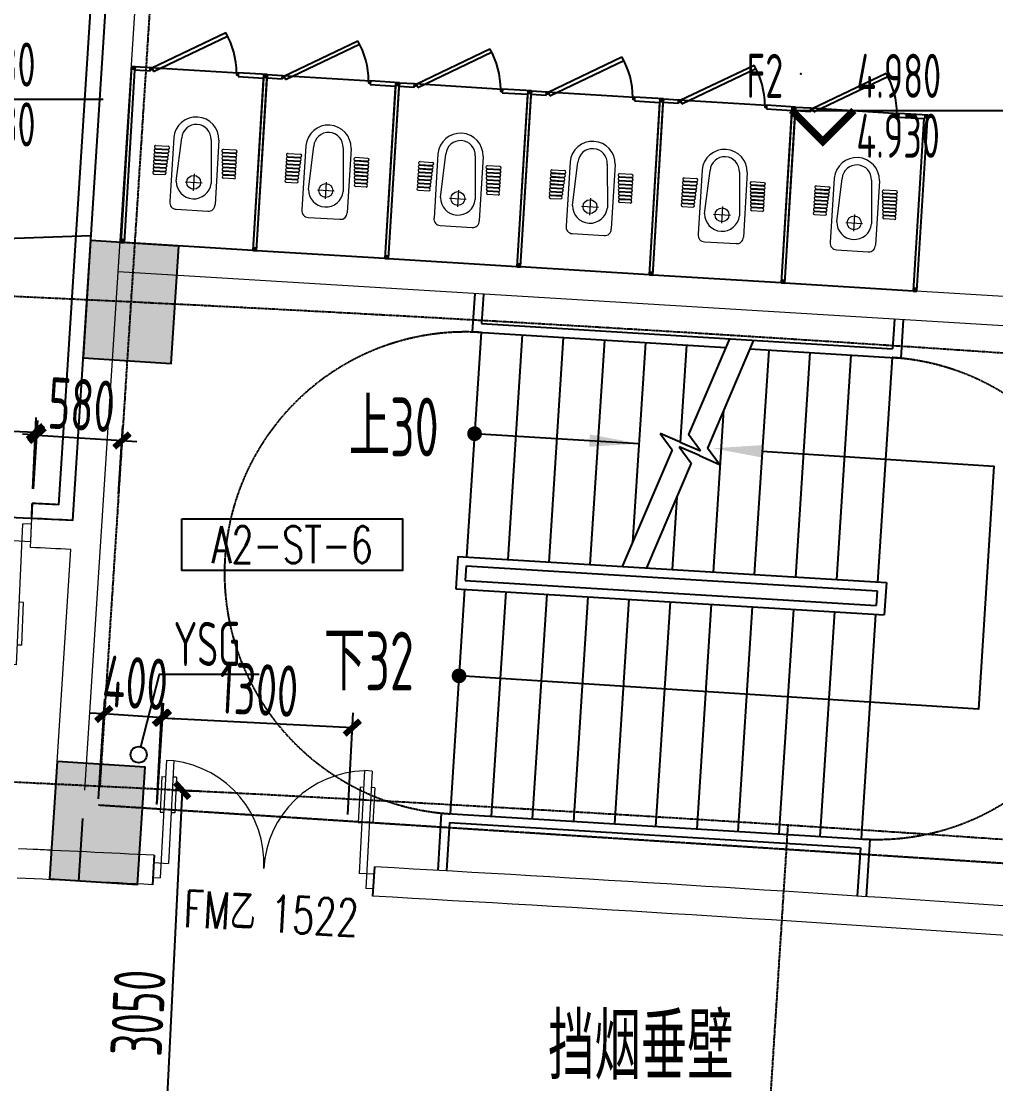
# Model space of a CAD drawing. Header units: millimetres. Extents: x 11515858 to 24947533, y -12784974 to -6116114.
# Drawn here: x 11792816 to 11799443, y -6395756 to -6388531 of the extents above; entities that cross this region are included whole.
import ezdxf
from ezdxf.enums import TextEntityAlignment as Align

# ---------------------------------------------------------------- set-up
doc = ezdxf.new("R2010")
doc.units = ezdxf.units.MM
doc.header["$LTSCALE"] = 10
for name, pattern in [('A2-RD-F2$0$AUDIT_I_130807214254-2', [0]), ('A2-RG-AXIS$0$CENTER', [2, 1.25, -0.25, 0.25, -0.25]), ('A2-RG-AXIS$0$DOTE', [2.42, 2, -0.2, 0.02, -0.2]), ('A2-RV-F2$0$HIDDEN', [0.375, 0.25, -0.125])]:
    doc.linetypes.add(name, pattern=pattern)
for name, color, linetype in [('A2-RB-F2$0$A-DIMS-100', 1, 'Continuous'), ('A2-RD-F2$0$A-1-1-X-toilel$0$A-FIXT', 55, 'Continuous'), ('A2-RD-F2$0$A-STRS', 50, 'Continuous'), ('A2-RD-F2$0$an-door', 2, 'Continuous'), ('A2-RD-F2$0$B1-WC-FIXT', 55, 'A2-RD-F2$0$AUDIT_I_130807214254-2'), ('A2-RG-AXIS$0$A-GRID', 1, 'A2-RG-AXIS$0$CENTER'), ('A2-RI-F2$0$$1$A-SYMB-NUMB-T', 4, 'Continuous'), ('A2-RI-F2$0$$2$A-SYMB', 4, 'Continuous'), ('A2-RI-F2$0$$3$A-SYMB', 4, 'Continuous'), ('A2-RI-F2$0$A-ROOF-DRAN', 175, 'Continuous'), ('A2-RI-F2$0$A-STRS', 50, 'Continuous'), ('A2-RI-F2$0$A-SYMB', 4, 'Continuous'), ('A2-RI-F2$0$A-SYMB-AREA', 4, 'Continuous'), ('A2-RI-F2$0$A-SYMB-DOOR', 4, 'Continuous'), ('A2-RI-F2$0$A-SYMB-NAME', 4, 'Continuous'), ('A2-RI-F2$0$an-door', 2, 'Continuous'), ('A2-RI-F2$0$an-wall', 4, 'Continuous'), ('A2-RI-F2$0$WINDOW_TEXT', 7, 'Continuous'), ('A2-RS-F2$0$A-HATH-GRAY', 8, 'Continuous'), ('A2-RS-F2$0$A-WALL-CONC', 6, 'Continuous'), ('A2-RV-F2$0$A-HATH', 9, 'Continuous'), ('A2-RV-F2$0$A-SYMB', 4, 'Continuous'), ('A2-RV-F2$0$A-SYMB-AREA', 4, 'Continuous'), ('A2-RV-F2$0$A-SYMB-NAME', 4, 'Continuous'), ('A2-RV-F2$0$AUDIT_D_120618114340-210', 80, 'Continuous'), ('A2-RV-F2$0$AUDIT_D_120618114340-341', 1, 'Continuous'), ('A2-RV-F2$0$AUDIT_D_120618114340-408', 50, 'Continuous')]:
    doc.layers.add(name, color=color, linetype=linetype)
doc.layers.add('A2-RD-F2$0$A-X-AREA', color=6, linetype='Continuous', plot=False)
for name, color, linetype, lineweight in [('A2-RI-F2$0$A-DOOR', 32, 'Continuous', 5), ('A2-RI-F2$0$A-FLOR-STRS', 2, 'Continuous', 5), ('A2-RI-F2$0$A-WALL', 7, 'Continuous', 5)]:
    doc.layers.add(name, color=color, linetype=linetype, lineweight=lineweight)
doc.styles.add('A2-RB-F2$0$XD2008', font='hzs.shx', dxfattribs={"width": 0.7, "bigfont": 'hztxt.shx'})
doc.styles.add('A2-RI-F2$0$$0$XD2008', font='hzs.shx', dxfattribs={"width": 0.7, "bigfont": 'hztxt.shx'})
doc.styles.add('A2-RI-F2$0$$1$ECADI-TXT', font='simplex.shx', dxfattribs={"bigfont": 'hztxt.shx'})
doc.styles.add('A2-RI-F2$0$ECADI', font='hzs.shx', dxfattribs={"width": 0.7, "bigfont": 'hztxt.shx'})
doc.styles.add('A2-RI-F2$0$ECADI-TXT', font='simplex.shx', dxfattribs={"bigfont": 'hztxt.shx'})
doc.styles.add('A2-RI-F2$0$SIMPLEX', font='simplex.shx', dxfattribs={"width": 0.7})
doc.styles.add('A2-RI-F2$0$XD2008', font='hzs.shx', dxfattribs={"width": 0.7, "bigfont": 'hztxt.shx'})
doc.styles.add('A2-RV-F2$0$ECADI', font='hzs.shx', dxfattribs={"width": 0.7, "bigfont": 'hztxt.shx'})
doc.dimstyles.new('A2-RB-F2$0$XD100$0', dxfattribs={"dimscale": 100, "dimtxt": 3.5, "dimasz": 1, "dimexe": 1, "dimexo": 2, "dimgap": 0.5, "dimtad": 1, "dimdec": 0, "dimdsep": 46, "dimtxsty": 'A2-RB-F2$0$XD2008', "dimblk1": 'A2-RB-F2$0$_ArchTick', "dimblk2": 'A2-RB-F2$0$_ArchTick', "dimsah": 1, "dimcen": 2.5, "dimclrt": 4, "dimaunit": 1, "dimadec": 0, "dimazin": 0, "dimtfac": 1, "dimtdec": 0, "dimtix": 1, "dimtmove": 1, "dimatfit": 3, "dimfxl": 0, "dimtolj": 1, "dimtzin": 0, "dimarcsym": 0})

# ---------------------------------------------------------------- blocks, each defined once
blk = doc.blocks.new('A2-RG-AXIS')
at = {"layer": 'A2-RG-AXIS$0$A-GRID', "linetype": 'A2-RG-AXIS$0$DOTE'}
for p, q in [((11795338.9, -6362795.8), (11793349.7, -6393734.2)), ((11797087.9, -6408668.2), (11798031.1, -6393998.6))]:
    blk.add_line(p, q, dxfattribs=at)
for radius in [313400, 308700, 304100, 300800]:
    blk.add_arc((11778730.7, -6694178.7), radius, 75.589285, 95.407644, dxfattribs=at)
blk = doc.blocks.new('A2-RV-F2$0$5erhfh')
at = {"layer": 'A2-RV-F2$0$A-SYMB-AREA', "style": 'A2-RV-F2$0$ECADI', "width": 0.7}
blk.add_attdef('340M2', text='', height=2.5, dxfattribs=at).set_placement((0, 1.25), align=Align.MIDDLE_LEFT)
at = {"layer": 'A2-RV-F2$0$A-SYMB-NAME', "style": 'A2-RV-F2$0$ECADI', "width": 0.7}
blk.add_attdef('CHINESENAME', (-12.292, 3.087), '', height=4.5, dxfattribs=at)
blk = doc.blocks.new('A2-RV-F2')
at = {"layer": 'A2-RV-F2$0$A-HATH', "linetype": 'A2-RV-F2$0$HIDDEN'}
blk.add_line((11793341.6, -6393860.3), (11800624.2, -6394328.6), dxfattribs=at)
at = {"layer": 'A2-RV-F2$0$A-SYMB', "linetype": 'A2-RV-F2$0$HIDDEN'}
for centre, start, end in [((11795837.9, -6392284.1), 86.32117, 266.32117), ((11798632.7, -6392454.8), 266.32117, 86.32117)]:
    blk.add_arc(centre, 1640, start, end, dxfattribs=at)
at = {"layer": 'A2-RV-F2$0$AUDIT_D_120618114340-210'}
for p, q in [((11795900, -6390382.6), (11795883.2, -6390643.8)), ((11795959.9, -6390386.5), (11795946.9, -6390587.6)), ((11795946.9, -6390587.6), (11798741.7, -6390758.3)), ((11798754.7, -6390557), (11798741.7, -6390758.3)), ((11798814.6, -6390560.9), (11798797.8, -6390821.8)), ((11795883.2, -6390643.8), (11797606.7, -6390749.1)), ((11797771.1, -6390759.1), (11798797.8, -6390821.8)), ((11795785, -6392170.6), (11795770.9, -6392390.2)), ((11795785, -6392170.6), (11798699.6, -6392348.7)), ((11795841.1, -6392234.2), (11795834.7, -6392334)), ((11795841.1, -6392234.2), (11798635.9, -6392404.9)), ((11795834.7, -6392334), (11798629.5, -6392504.7)), ((11798699.6, -6392348.7), (11798685.5, -6392568.2)), ((11795770.9, -6392390.2), (11798685.5, -6392568.2)), ((11798635.9, -6392404.9), (11798629.5, -6392504.7)), ((11795672.7, -6393917), (11795647.8, -6394305.1)), ((11795672.7, -6393917), (11798587.4, -6394095.1)), ((11795728.8, -6393980.6), (11795707.7, -6394308.9)), ((11795728.8, -6393980.6), (11798523.6, -6394151.3)), ((11798523.6, -6394151.3), (11798501.5, -6394480.1)), ((11798587.4, -6394095.1), (11798561.4, -6394484.1))]:
    blk.add_line(p, q, dxfattribs=at)
at = {"layer": 'A2-RV-F2$0$AUDIT_D_120618114340-341', "extrusion": (1.87347e-08, 5.01292e-08, -1)}
for p, q in [((11797631.8, -6390690.5, 0), (11797352.9, -6391341.8, 0)), ((11797796.2, -6390700.5, 0), (11797482.3, -6391433.3, 0)), ((11797298, -6391393.7), (11797160.1, -6391334.6, 0)), ((11797160.1, -6391334.6, 0), (11797243.2, -6391445.6, 0)), ((11797298, -6391393.7), (11797435.9, -6391452.7, 0)), ((11797435.9, -6391452.7, 0), (11797352.9, -6391341.8, 0)), ((11797243.2, -6391445.6, 0), (11796903.4, -6392239, 0)), ((11797427.5, -6391485.2), (11797289.6, -6391426.2, 0)), ((11797289.6, -6391426.2, 0), (11797372.6, -6391537.1, 0)), ((11797565.4, -6391544.3, 0), (11797482.3, -6391433.3, 0)), ((11797372.6, -6391537.1, 0), (11797067.8, -6392249, 0)), ((11797427.5, -6391485.2), (11797565.4, -6391544.3, 0))]:
    blk.add_line(p, q, dxfattribs=at)
at = {"layer": 'A2-RV-F2$0$AUDIT_D_120618114340-341', "extrusion": (0, 0, -1)}
blk.add_line((11797016.7, -6391404.4, 0), (11795898.8, -6391336), dxfattribs=at)
at = {"layer": 'A2-RV-F2$0$AUDIT_D_120618114340-341', "extrusion": (0, 0, -1), "const_width": 50}
for points in [[(-11795923.8, -6391337.6, -1), (-11795873.9, -6391334.5, -1)], [(-11795817.9, -6392984.2, -1), (-11795768, -6392981.1, -1)]]:
    blk.add_lwpolyline(points, format="xyb", close=True, dxfattribs=at)
at = {"layer": 'A2-RV-F2$0$AUDIT_D_120618114340-341'}
blk.add_lwpolyline([(11797855.2, -6391455.5), (11799431.3, -6391556.9), (11799325, -6393209.7), (11795792.9, -6392982.6)], dxfattribs=at)
at = {"layer": 'A2-RV-F2$0$AUDIT_D_120618114340-341', "extrusion": (0, 0, -1)}
for points in [[(-11796678.1, -6391424.8), (-11796683.3, -6391340.9), (-11797016.8, -6391403.4)], [(-11797857.8, -6391413.5), (-11797852.6, -6391497.5), (-11797519.1, -6391435)]]:
    blk.add_solid(points, dxfattribs=at)
at = {"layer": 'A2-RV-F2$0$AUDIT_D_120618114340-408'}
for p, q in [((11795943.1, -6390647.5), (11795844.9, -6392174.3)), ((11796222.6, -6390664.5), (11796124.4, -6392191.4)), ((11796502.1, -6390681.6), (11796403.9, -6392208.4)), ((11796781.5, -6390698.7), (11796683.4, -6392225.5)), ((11797061, -6390715.7), (11796973.6, -6392075)), ((11797340.5, -6390732.8), (11797298, -6391393.7)), ((11797899.5, -6390766.9), (11797801.3, -6392293.8)), ((11798178.9, -6390784), (11798080.8, -6392310.9)), ((11798458.4, -6390801.1), (11798360.2, -6392327.9)), ((11798737.9, -6390818.1), (11798639.7, -6392345)), ((11797592.6, -6391175.9), (11797521.8, -6392276.7)), ((11797274, -6391767.5), (11797242.3, -6392259.7)), ((11795830.8, -6392393.9), (11795732.6, -6393920.7)), ((11796110.3, -6392410.9), (11796012.1, -6393937.8)), ((11796389.8, -6392428), (11796291.6, -6393954.8)), ((11796669.2, -6392445.1), (11796571.1, -6393971.9)), ((11796948.7, -6392462.1), (11796850.6, -6393989)), ((11797228.2, -6392479.2), (11797130, -6394006.1)), ((11797507.7, -6392496.3), (11797409.5, -6394023.1)), ((11797787.2, -6392513.3), (11797689, -6394040.2)), ((11798066.7, -6392530.4), (11797968.5, -6394057.3)), ((11798346.1, -6392547.5), (11798248, -6394074.3)), ((11798625.6, -6392564.5), (11798527.4, -6394091.4))]:
    blk.add_line(p, q, dxfattribs=at)
ref = blk.add_blockref('A2-RV-F2$0$5erhfh', (11796273.2, -6391799), dxfattribs=dict(xscale=100, yscale=100, zscale=100))
ref.add_attrib('CHINESENAME', '上30', (11795044, -6391490.3), dxfattribs={"layer": 'A2-RV-F2$0$A-SYMB-NAME', "height": 400, "style": 'A2-RV-F2$0$ECADI', "width": 0.7})
ref = blk.add_blockref('A2-RV-F2$0$5erhfh', (11796104.5, -6393390.8), dxfattribs=dict(xscale=100, yscale=100, zscale=100))
ref.add_attrib('CHINESENAME', '下32', (11794875.3, -6393082), dxfattribs={"layer": 'A2-RV-F2$0$A-SYMB-NAME', "height": 400, "style": 'A2-RV-F2$0$ECADI', "width": 0.7})
blk = doc.blocks.new('A2-RB-F2$0$_ArchTick')
at = {"color": 0, "linetype": 'ByBlock', "const_width": 0.4}
blk.add_lwpolyline([(-0.5, -0.5), (0.5, 0.5)], dxfattribs=at)
blk = doc.blocks.new('*D1676')
at = {"layer": 'A2-RB-F2$0$A-DIMS-100', "color": 0, "lineweight": -2, "transparency": 16777216}
for p, q in [((11791097.1, -6391631.4), (11791118.4, -6391147.1)), ((11791114, -6391247), (11792912.2, -6391325.9)), ((11792895.4, -6391710.2), (11792916.6, -6391226))]:
    blk.add_line(p, q, dxfattribs=at)
at = {"layer": 'Defpoints', "color": 0, "transparency": 16777216}
for p in [(11792912.2, -6391325.9), (11791088.4, -6391831.2), (11792886.6, -6391910)]:
    blk.add_point(p, dxfattribs=at)
at = {"layer": 'A2-RB-F2$0$A-DIMS-100', "color": 0, "lineweight": -2, "transparency": 16777216, "xscale": 100, "yscale": 100, "zscale": 100}
for p, rotation in [((11791114, -6391247), 177.4890805538406), ((11792912.2, -6391325.9), 357.4890805538407)]:
    blk.add_blockref('A2-RB-F2$0$_ArchTick', p, dxfattribs=dict(at, rotation=rotation))
at = {"layer": 'A2-RB-F2$0$A-DIMS-100', "color": 4, "transparency": 16777216, "insert": (11792023, -6391061.6), "char_height": 350, "attachment_point": 5, "rotation": 357.48908, "style": 'A2-RB-F2$0$XD2008'}
blk.add_mtext('\\A1;1800', dxfattribs=at)
blk = doc.blocks.new('*D1677')
at = {"layer": 'A2-RB-F2$0$A-DIMS-100', "color": 0, "lineweight": -2, "transparency": 16777216}
for p, q in [((11792899.5, -6391710.4), (11792929.4, -6391245.1)), ((11792923, -6391344.9), (11792823.2, -6391338.5)), ((11793477.4, -6391747.6), (11793507.3, -6391282.3)), ((11792923, -6391344.9), (11793500.9, -6391382.1)), ((11793500.9, -6391382.1), (11793600.7, -6391388.5))]:
    blk.add_line(p, q, dxfattribs=at)
at = {"layer": 'Defpoints', "color": 0, "transparency": 16777216}
for p in [(11793500.9, -6391382.1), (11792886.6, -6391910), (11793464.6, -6391947.2)]:
    blk.add_point(p, dxfattribs=at)
at = {"layer": 'A2-RB-F2$0$A-DIMS-100', "color": 0, "lineweight": -2, "transparency": 16777216, "xscale": 100, "yscale": 100, "zscale": 100}
for p, rotation in [((11792923, -6391344.9), 356.3211735637733), ((11793500.9, -6391382.1), 176.3211735637733)]:
    blk.add_blockref('A2-RB-F2$0$_ArchTick', p, dxfattribs=dict(at, rotation=rotation))
at = {"layer": 'A2-RB-F2$0$A-DIMS-100', "color": 4, "transparency": 16777216, "insert": (11793226.4, -6391139), "char_height": 350, "attachment_point": 5, "rotation": 356.32117, "style": 'A2-RB-F2$0$XD2008'}
blk.add_mtext('\\A1;580', dxfattribs=at)
blk = doc.blocks.new('*D1804')
at = {"layer": 'A2-RB-F2$0$A-DIMS-100', "color": 0, "lineweight": -2, "transparency": 16777216}
for p, q in [((11793910.7, -6393761.9), (11793759.5, -6396808.1)), ((11793849.1, -6393758.8), (11794010.6, -6393766.8)), ((11793697.9, -6396805.1), (11793859.3, -6396813.1))]:
    blk.add_line(p, q, dxfattribs=at)
at = {"layer": 'Defpoints', "color": 0, "transparency": 16777216}
for p in [(11793649.4, -6393748.9), (11793498.1, -6396795.2), (11793759.5, -6396808.1)]:
    blk.add_point(p, dxfattribs=at)
at = {"layer": 'A2-RB-F2$0$A-DIMS-100', "color": 0, "lineweight": -2, "transparency": 16777216, "xscale": 100, "yscale": 100, "zscale": 100}
for p, rotation in [((11793910.7, -6393761.9), 87.1571578626496), ((11793759.5, -6396808.1), 267.1571578626496)]:
    blk.add_blockref('A2-RB-F2$0$_ArchTick', p, dxfattribs=dict(at, rotation=rotation))
at = {"layer": 'A2-RB-F2$0$A-DIMS-100', "color": 4, "transparency": 16777216, "insert": (11793610.4, -6395273.8), "char_height": 350, "attachment_point": 5, "rotation": 87.15716, "style": 'A2-RB-F2$0$XD2008'}
blk.add_mtext('\\A1;3050', dxfattribs=at)
blk = doc.blocks.new('*D1421')
at = {"layer": 'A2-RB-F2$0$A-DIMS-100', "color": 0, "lineweight": -2, "transparency": 16777216}
for p, q in [((11793738.4, -6393857.5), (11793774.4, -6393167.1)), ((11793769.2, -6393267), (11795067.5, -6393334.7)), ((11795036.7, -6393925.2), (11795072.7, -6393234.8))]:
    blk.add_line(p, q, dxfattribs=at)
at = {"layer": 'Defpoints', "color": 0, "transparency": 16777216}
for p in [(11795067.5, -6393334.7), (11793728, -6394057.2), (11795026.3, -6394124.9)]:
    blk.add_point(p, dxfattribs=at)
at = {"layer": 'A2-RB-F2$0$A-DIMS-100', "color": 0, "lineweight": -2, "transparency": 16777216, "xscale": 100, "yscale": 100, "zscale": 100}
for p, rotation in [((11793769.2, -6393267), 177.0153267478962), ((11795067.5, -6393334.7), 357.0153267478963)]:
    blk.add_blockref('A2-RB-F2$0$_ArchTick', p, dxfattribs=dict(at, rotation=rotation))
at = {"layer": 'A2-RB-F2$0$A-DIMS-100', "color": 4, "transparency": 16777216, "insert": (11794430.1, -6393076.1), "char_height": 350, "attachment_point": 5, "rotation": 357.01533, "style": 'A2-RB-F2$0$XD2008'}
blk.add_mtext('\\A1;1300', dxfattribs=at)
blk = doc.blocks.new('*D1422')
at = {"layer": 'A2-RB-F2$0$A-DIMS-100', "color": 0, "lineweight": -2, "transparency": 16777216}
for p, q in [((11793340, -6393819.9), (11793383.5, -6393142)), ((11793739, -6393845.5), (11793782.5, -6393167.6)), ((11793377.1, -6393241.8), (11793277.3, -6393235.4)), ((11793776.1, -6393267.4), (11793377.1, -6393241.8)), ((11793776.1, -6393267.4), (11793875.9, -6393273.8))]:
    blk.add_line(p, q, dxfattribs=at)
at = {"layer": 'Defpoints', "color": 0, "transparency": 16777216}
for p in [(11793377.1, -6393241.8), (11793327.2, -6394019.4), (11793726.2, -6394045.1)]:
    blk.add_point(p, dxfattribs=at)
at = {"layer": 'A2-RB-F2$0$A-DIMS-100', "color": 0, "lineweight": -2, "transparency": 16777216, "xscale": 100, "yscale": 100, "zscale": 100}
for p, rotation in [((11793377.1, -6393241.8), 356.3280607529928), ((11793776.1, -6393267.4), 176.3280607529929)]:
    blk.add_blockref('A2-RB-F2$0$_ArchTick', p, dxfattribs=dict(at, rotation=rotation))
at = {"layer": 'A2-RB-F2$0$A-DIMS-100', "color": 4, "transparency": 16777216, "insert": (11793591, -6393030), "char_height": 350, "attachment_point": 5, "rotation": 356.32806, "style": 'A2-RB-F2$0$XD2008'}
blk.add_mtext('\\A1;400', dxfattribs=at)
blk = doc.blocks.new('A2-RD-F2$0$BI-W-db')
at = {"layer": 'A2-RD-F2$0$A-1-1-X-toilel$0$A-FIXT'}
for points in [[(-10374.6, 6726), (-10374.6, 6751.4), (-10400, 6726), (-10400, 6751.4)], [(-9200, 6726), (-9200, 6751.4), (-9225.4, 6726), (-9225.4, 6751.4)], [(-10374.6, 5826), (-10374.6, 5851.4), (-10400, 5826), (-10400, 5851.4)], [(-9200, 5826), (-9200, 5851.4), (-9225.4, 5826), (-9225.4, 5851.4)]]:
    blk.add_trace(points, dxfattribs=at)
at = {"layer": 'A2-RD-F2$0$B1-WC-FIXT'}
for p, q in [((-10400, 6751.4), (-10400, 6726)), ((-9200, 6751.4), (-10400, 6751.4)), ((-10400, 6726), (-9225.4, 6726)), ((-10400, 5851.4), (-10400, 6726)), ((-9200, 6726), (-9225.4, 6726)), ((-9225.4, 6623.5), (-9225.4, 6726)), ((-9200, 6751.4), (-9200, 6726)), ((-9200, 6726), (-9200, 6623.5)), ((-9225.4, 6623.5), (-9200, 6623.5)), ((-9202.6, 6612.6), (-9225.3, 6599.4)), ((-9225.3, 6599.4), (-8955.3, 6112.6)), ((-9202.6, 6612.6), (-8932.6, 6125.7)), ((-9200, 6623.5), (-9200, 6023.5)), ((-9225.4, 6023.5), (-9225.4, 5851.4)), ((-9200, 6023.5), (-9225.4, 6023.5)), ((-9200, 5826), (-9200, 6023.5)), ((-10400, 5851.4), (-10400, 5826)), ((-9225.4, 5851.4), (-10400, 5851.4)), ((-10400, 5826), (-10400, 5851.4)), ((-10400, 5826), (-9200, 5826))]:
    blk.add_line(p, q, dxfattribs=at)
at = {"layer": 'A2-RD-F2$0$B1-WC-FIXT', "lineweight": 13}
for p, q in [((-9911.9, 6562.5), (-9911.9, 6562.5)), ((-9901.9, 6552.5), (-9901.9, 6482)), ((-9896.9, 6552.5), (-9896.9, 6480.1)), ((-9886.9, 6562.5), (-9886.9, 6562.5)), ((-9876.9, 6552.5), (-9876.9, 6480.1)), ((-9871.9, 6552.5), (-9871.9, 6478.1)), ((-9861.9, 6562.5), (-9861.9, 6562.5)), ((-9851.9, 6552.5), (-9851.9, 6478.1)), ((-9846.9, 6552.5), (-9846.9, 6476.2)), ((-9836.9, 6562.5), (-9836.9, 6562.5)), ((-9826.9, 6552.5), (-9826.9, 6476.2)), ((-9821.9, 6552.5), (-9821.9, 6474.2)), ((-9811.9, 6562.5), (-9811.9, 6562.5)), ((-9801.9, 6552.5), (-9801.9, 6474.2)), ((-9796.9, 6552.5), (-9796.9, 6472.3)), ((-9786.9, 6562.5), (-9786.9, 6562.5)), ((-9776.9, 6552.5), (-9776.9, 6472.3)), ((-9771.9, 6552.5), (-9771.9, 6470.4)), ((-9761.9, 6562.5), (-9761.9, 6562.5)), ((-9751.9, 6552.5), (-9751.9, 6470.4)), ((-9746.9, 6552.5), (-9746.9, 6468.4)), ((-9736.9, 6562.5), (-9736.9, 6562.5)), ((-9726.9, 6552.5), (-9726.9, 6468.4)), ((-9665.6, 6434.6), (-10104.5, 6434.6)), ((-9911.9, 6472), (-9911.9, 6472)), ((-9886.9, 6472), (-9886.9, 6472)), ((-9886.9, 6470.1), (-9886.9, 6470.1)), ((-9861.9, 6472), (-9861.9, 6472)), ((-9861.9, 6468.1), (-9861.9, 6468.1)), ((-9836.9, 6466.2), (-9836.9, 6466.2)), ((-9811.9, 6464.2), (-9811.9, 6464.2)), ((-9786.9, 6462.3), (-9786.9, 6462.3)), ((-9761.9, 6460.4), (-9761.9, 6460.4)), ((-9736.9, 6458.4), (-9736.9, 6458.4)), ((-10152, 6389.2), (-10152, 6172.3)), ((-9962, 6399.4), (-9665.6, 6380.7)), ((-9962, 6337.9), (-9962, 6223.6)), ((-9904.8, 6280.7), (-10019.1, 6280.7)), ((-9665.6, 6180.7), (-9962, 6162.1)), ((-9665.6, 6126.8), (-10104.5, 6126.8)), ((-9921.9, 6009), (-9921.9, 6079.5)), ((-9921.9, 6009), (-9921.9, 6079.5)), ((-9911.9, 6089.5), (-9911.9, 6089.5)), ((-9911.9, 6089.5), (-9911.9, 6089.5)), ((-9901.9, 6009), (-9901.9, 6079.5)), ((-9901.9, 6009), (-9901.9, 6079.5)), ((-9896.9, 6009), (-9896.9, 6081.4)), ((-9896.9, 6009), (-9896.9, 6081.4)), ((-9886.9, 6091.4), (-9886.9, 6091.4)), ((-9886.9, 6091.4), (-9886.9, 6091.4)), ((-9886.9, 6089.5), (-9886.9, 6089.5)), ((-9886.9, 6089.5), (-9886.9, 6089.5)), ((-9876.9, 6009), (-9876.9, 6081.4)), ((-9876.9, 6009), (-9876.9, 6081.4)), ((-9871.9, 6009), (-9871.9, 6083.4)), ((-9871.9, 6009), (-9871.9, 6083.4)), ((-9861.9, 6093.4), (-9861.9, 6093.4)), ((-9861.9, 6093.4), (-9861.9, 6093.4)), ((-9861.9, 6089.5), (-9861.9, 6089.5)), ((-9861.9, 6089.5), (-9861.9, 6089.5)), ((-9851.9, 6009), (-9851.9, 6083.4)), ((-9851.9, 6009), (-9851.9, 6083.4)), ((-9846.9, 6009), (-9846.9, 6085.3)), ((-9846.9, 6009), (-9846.9, 6085.3)), ((-9836.9, 6095.3), (-9836.9, 6095.3)), ((-9836.9, 6095.3), (-9836.9, 6095.3)), ((-9826.9, 6009), (-9826.9, 6085.3)), ((-9826.9, 6009), (-9826.9, 6085.3)), ((-9821.9, 6009), (-9821.9, 6087.3)), ((-9821.9, 6009), (-9821.9, 6087.3)), ((-9811.9, 6097.3), (-9811.9, 6097.3)), ((-9811.9, 6097.3), (-9811.9, 6097.3)), ((-9801.9, 6009), (-9801.9, 6087.3)), ((-9801.9, 6009), (-9801.9, 6087.3)), ((-9796.9, 6009), (-9796.9, 6089.2)), ((-9796.9, 6009), (-9796.9, 6089.2)), ((-9786.9, 6099.2), (-9786.9, 6099.2)), ((-9786.9, 6099.2), (-9786.9, 6099.2)), ((-9776.9, 6009), (-9776.9, 6089.2)), ((-9776.9, 6009), (-9776.9, 6089.2)), ((-9771.9, 6009), (-9771.9, 6091.1)), ((-9771.9, 6009), (-9771.9, 6091.1)), ((-9761.9, 6101.1), (-9761.9, 6101.1)), ((-9761.9, 6101.1), (-9761.9, 6101.1)), ((-9751.9, 6009), (-9751.9, 6091.1)), ((-9751.9, 6009), (-9751.9, 6091.1)), ((-9746.9, 6009), (-9746.9, 6093.1)), ((-9746.9, 6009), (-9746.9, 6093.1)), ((-9736.9, 6103.1), (-9736.9, 6103.1)), ((-9736.9, 6103.1), (-9736.9, 6103.1)), ((-9726.9, 6009), (-9726.9, 6093.1)), ((-9726.9, 6009), (-9726.9, 6093.1)), ((-9911.9, 5999), (-9911.9, 5999)), ((-9911.9, 5999), (-9911.9, 5999)), ((-9886.9, 5999), (-9886.9, 5999)), ((-9886.9, 5999), (-9886.9, 5999)), ((-9861.9, 5999), (-9861.9, 5999)), ((-9861.9, 5999), (-9861.9, 5999)), ((-9836.9, 5999), (-9836.9, 5999)), ((-9836.9, 5999), (-9836.9, 5999)), ((-9811.9, 5999), (-9811.9, 5999)), ((-9811.9, 5999), (-9811.9, 5999)), ((-9786.9, 5999), (-9786.9, 5999)), ((-9786.9, 5999), (-9786.9, 5999)), ((-9761.9, 5999), (-9761.9, 5999)), ((-9761.9, 5999), (-9761.9, 5999)), ((-9736.9, 5999), (-9736.9, 5999)), ((-9736.9, 5999), (-9736.9, 5999))]:
    blk.add_line(p, q, dxfattribs=at)
at = {"layer": 'A2-RD-F2$0$B1-WC-FIXT'}
for points in [[(-9214.1, 6623.3), (-9214.1, 6612.6), (-9202.6, 6612.6), (-9202.6, 6623.3)], [(-9202.6, 6023.5), (-9202.6, 6035.5), (-9214.1, 6035.5), (-9214.1, 6023.5)]]:
    blk.add_lwpolyline(points, dxfattribs=at)
at = {"layer": 'A2-RD-F2$0$B1-WC-FIXT', "lineweight": 13}
blk.add_lwpolyline([(-9921.9, 6552.5), (-9921.9, 6482)], dxfattribs=at)
blk.add_circle((-9962, 6280.7), 47.1, dxfattribs=at)
for centre, radius, start, end in [((-9911.9, 6552.5), 10, 90, 180), ((-9911.9, 6552.5), 10, 0, 90), ((-9886.9, 6552.5), 10, 90, 180), ((-9886.9, 6552.5), 10, 0, 90), ((-9861.9, 6552.5), 10, 90, 180), ((-9861.9, 6552.5), 10, 0, 90), ((-9836.9, 6552.5), 10, 90, 180), ((-9836.9, 6552.5), 10, 0, 90), ((-9811.9, 6552.5), 10, 90, 180), ((-9811.9, 6552.5), 10, 0, 90), ((-9786.9, 6552.5), 10, 90, 180), ((-9786.9, 6552.5), 10, 0, 90), ((-9761.9, 6552.5), 10, 90, 180), ((-9761.9, 6552.5), 10, 0, 90), ((-9736.9, 6552.5), 10, 90, 180), ((-9736.9, 6552.5), 10, 0, 90), ((-10108.2, 6391), 43.8, 85.14511, 182.41268), ((-9911.9, 6482), 10, 180, 270), ((-9911.9, 6482), 10, 270, 0), ((-9886.9, 6480.1), 10, 180, 270), ((-9886.9, 6480.1), 10, 270, 0), ((-9861.9, 6478.1), 10, 180, 270), ((-9861.9, 6478.1), 10, 270, 0), ((-9836.9, 6476.2), 10, 180, 270), ((-9836.9, 6476.2), 10, 270, 0), ((-9811.9, 6474.2), 10, 180, 270), ((-9811.9, 6474.2), 10, 270, 0), ((-9786.9, 6472.3), 10, 180, 270), ((-9786.9, 6472.3), 10, 270, 0), ((-9761.9, 6470.4), 10, 180, 270), ((-9761.9, 6470.4), 10, 270, 0), ((-9736.9, 6468.4), 10, 180, 270), ((-9736.9, 6468.4), 10, 270, 0), ((-9670.9, 6280.7), 154, 271.97884, 88.02116), ((-9955.6, 6280.7), 118.8, 93.04874, 266.95126), ((-9667, 6280.7), 100, 270.77498, 89.22502), ((-10108.2, 6170.4), 43.8, 177.58732, 274.85489), ((-9911.9, 6079.5), 10, 90, 180), ((-9911.9, 6079.5), 10, 90, 180), ((-9911.9, 6079.5), 10, 0, 90), ((-9911.9, 6079.5), 10, 0, 90), ((-9886.9, 6081.4), 10, 90, 180), ((-9886.9, 6081.4), 10, 90, 180), ((-9886.9, 6081.4), 10, 0, 90), ((-9886.9, 6081.4), 10, 0, 90), ((-9861.9, 6083.4), 10, 90, 180), ((-9861.9, 6083.4), 10, 90, 180), ((-9861.9, 6083.4), 10, 0, 90), ((-9861.9, 6083.4), 10, 0, 90), ((-9836.9, 6085.3), 10, 90, 180), ((-9836.9, 6085.3), 10, 90, 180), ((-9836.9, 6085.3), 10, 0, 90), ((-9836.9, 6085.3), 10, 0, 90), ((-9811.9, 6087.3), 10, 90, 180), ((-9811.9, 6087.3), 10, 90, 180), ((-9811.9, 6087.3), 10, 0, 90), ((-9811.9, 6087.3), 10, 0, 90), ((-9786.9, 6089.2), 10, 90, 180), ((-9786.9, 6089.2), 10, 90, 180), ((-9786.9, 6089.2), 10, 0, 90), ((-9786.9, 6089.2), 10, 0, 90), ((-9761.9, 6091.1), 10, 90, 180), ((-9761.9, 6091.1), 10, 90, 180), ((-9761.9, 6091.1), 10, 0, 90), ((-9761.9, 6091.1), 10, 0, 90), ((-9736.9, 6093.1), 10, 90, 180), ((-9736.9, 6093.1), 10, 90, 180), ((-9736.9, 6093.1), 10, 0, 90), ((-9736.9, 6093.1), 10, 0, 90), ((-9911.9, 6009), 10, 180, 270), ((-9911.9, 6009), 10, 180, 270), ((-9911.9, 6009), 10, 270, 0), ((-9911.9, 6009), 10, 270, 0), ((-9886.9, 6009), 10, 180, 270), ((-9886.9, 6009), 10, 180, 270), ((-9886.9, 6009), 10, 270, 0), ((-9886.9, 6009), 10, 270, 0), ((-9861.9, 6009), 10, 180, 270), ((-9861.9, 6009), 10, 180, 270), ((-9861.9, 6009), 10, 270, 0), ((-9861.9, 6009), 10, 270, 0), ((-9836.9, 6009), 10, 180, 270), ((-9836.9, 6009), 10, 180, 270), ((-9836.9, 6009), 10, 270, 0), ((-9836.9, 6009), 10, 270, 0), ((-9811.9, 6009), 10, 180, 270), ((-9811.9, 6009), 10, 180, 270), ((-9811.9, 6009), 10, 270, 0), ((-9811.9, 6009), 10, 270, 0), ((-9786.9, 6009), 10, 180, 270), ((-9786.9, 6009), 10, 180, 270), ((-9786.9, 6009), 10, 270, 0), ((-9786.9, 6009), 10, 270, 0), ((-9761.9, 6009), 10, 180, 270), ((-9761.9, 6009), 10, 180, 270), ((-9761.9, 6009), 10, 270, 0), ((-9761.9, 6009), 10, 270, 0), ((-9736.9, 6009), 10, 180, 270), ((-9736.9, 6009), 10, 180, 270), ((-9736.9, 6009), 10, 270, 0), ((-9736.9, 6009), 10, 270, 0)]:
    blk.add_arc(centre, radius, start, end, dxfattribs=at)
at = {"layer": 'A2-RD-F2$0$B1-WC-FIXT'}
blk.add_arc((-9239.4, 6594), 559.9, 273.77186, 303.23098, dxfattribs=at)
blk = doc.blocks.new('A2-RD-F2')
at = {"layer": 'A2-RD-F2$0$A-STRS', "linetype": 'Continuous'}
blk.add_arc((11790117.6, -6305527.5), 84520, 263.734667, 272.151051, dxfattribs=at)
at = {"layer": 'A2-RD-F2$0$A-X-AREA'}
blk.add_lwpolyline([(11780970.9, -6378137.2), (11780879.8, -6391586.4, -0.010155), (11793165.5, -6391923.2), (11794028.6, -6378499.8, 0.010336), (11780970.9, -6378137.2, 0.748491)], format="xyb", dxfattribs=at)
at = {"layer": 'A2-RD-F2$0$an-door'}
for p, q in [((11793072, -6391818.6), (11793922.3, -6378594.8)), ((11792886.6, -6391910), (11792891, -6391810.1))]:
    blk.add_line(p, q, dxfattribs=at)
blk.add_arc((11778730.7, -6694178.7), 302700, 87.284424, 87.318726, dxfattribs=at)
at = {"layer": 'A2-RD-F2$0$A-1-1-X-toilel$0$A-FIXT', "rotation": 86.48708378773983}
for p in [(11800867.9, -6380068.2), (11801766.2, -6380123.3), (11802664.5, -6380178.5), (11803562.8, -6380233.6), (11804461.1, -6380288.7), (11805359.4, -6380343.9)]:
    blk.add_blockref('A2-RD-F2$0$BI-W-db', p, dxfattribs=at)
blk = doc.blocks.new('A2-RS-F2')
at = {"layer": 'A2-RS-F2$0$A-HATH-GRAY', "ltscale": 3}
h = blk.add_hatch(color=256, dxfattribs=at)
h.paths.add_polyline_path([(11780370.9, -6378132.8), (11781370.9, -6378139.6), (11781379.7, -6376839.6), (11780379.7, -6376832.8)])
h.paths.add_polyline_path([(11771295.3, -6378216.2), (11772295, -6378194.3), (11772266.5, -6376894.6), (11771266.7, -6376916.1)])
h.paths.add_polyline_path([(11789445.2, -6378310.2), (11790444.5, -6378345.7), (11790490.7, -6377046.5), (11789491.3, -6377010.6)])
h.paths.add_polyline_path([(11794061, -6377995.6), (11794659.8, -6378034.1), (11794711.1, -6377235.6), (11794112.3, -6377197.1)])
h.paths.add_polyline_path([(11762225.8, -6378560), (11763224.5, -6378509.3), (11763158.6, -6377210.6), (11762159.9, -6377261.3)])
h.paths.add_polyline_path([(11756053.8, -6378846.4), (11756851.3, -6378782.9), (11756756.1, -6377586.7), (11755958.6, -6377650.1)])
h.paths.add_polyline_path([(11801644.4, -6378461.8), (11802243.1, -6378500.3), (11802294.5, -6377701.9), (11801695.7, -6377663.4)])
h.paths.add_polyline_path([(11751557.2, -6379698.1), (11752354.6, -6379634.6), (11752219.8, -6377940), (11751422.4, -6378003.4)])
h.paths.add_polyline_path([(11807663.9, -6379405.7), (11808460.5, -6379479.9), (11808571.8, -6378285.1), (11807775.3, -6378210.6)])
h.paths.add_polyline_path([(11816584.8, -6380403.2), (11817577.3, -6380525.1), (11817735.8, -6379234.7), (11816743.2, -6379112.9)])
h.paths.add_polyline_path([(11825579.4, -6381618.6), (11826568.2, -6381768.4), (11826762.9, -6380483.1), (11825774.2, -6380333.3)])
h.paths.add_polyline_path([(11793833.2, -6381538.6), (11794432, -6381577.1), (11794483.3, -6380778.7), (11793884.5, -6380740.2)])
h.paths.add_polyline_path([(11801416.6, -6382004.6), (11802015.3, -6382043.1), (11802066.7, -6381244.7), (11801467.9, -6381206.2)])
h.paths.add_polyline_path([(11834536.4, -6383084.9), (11835520.4, -6383263), (11835752, -6381983.8), (11834767.9, -6381805.7)])
h.paths.add_polyline_path([(11843441.7, -6384836.8), (11844420.2, -6385043.1), (11844688.3, -6383771), (11843709.9, -6383564.7)])
h.paths.add_polyline_path([(11849706.8, -6386047.7), (11850486.4, -6386227.4), (11850720.8, -6385255.2), (11849941.2, -6385075.5)])
h.paths.add_polyline_path([(11756691.3, -6386871.4), (11757488.6, -6386806.1), (11757394.5, -6385611.6), (11756597, -6385675)])
h.paths.add_polyline_path([(11752175.7, -6387473.6), (11752973.2, -6387410.2), (11752838.4, -6385715.5), (11752040.9, -6385779)])
h.paths.add_polyline_path([(11854131.9, -6387106.5), (11854911.5, -6387286.2), (11855145.9, -6386314), (11854366.3, -6386134.3)])
h.paths.add_polyline_path([(11793236.4, -6390820.6), (11793835.2, -6390859), (11793886.5, -6390060.7), (11793287.7, -6390022.2)])
h.paths.add_polyline_path([(11800819.8, -6391285.9), (11801418.6, -6391324.4), (11801469.9, -6390525.9), (11800871.2, -6390487.4)])
h.paths.add_polyline_path([(11847832.2, -6393825.3), (11848611.8, -6394005), (11848846.2, -6393032.8), (11848066.6, -6392853.1)])
h.paths.add_polyline_path([(11780263.2, -6394032.4), (11781263.2, -6394039.2), (11781272, -6392739.2), (11780272, -6392732.1)])
h.paths.add_polyline_path([(11771644.2, -6394112.4), (11772644, -6394090.4), (11772615.4, -6392790.7), (11771615.7, -6392812.3)])
h.paths.add_polyline_path([(11788881, -6394200.2), (11789880.4, -6394235.7), (11789926.5, -6392936.5), (11788927.1, -6392900.6)])
h.paths.add_polyline_path([(11793008.6, -6394363.6), (11793607.4, -6394402.1), (11793658.7, -6393603.7), (11793059.9, -6393565.2)])
h.paths.add_polyline_path([(11763031, -6394439.6), (11764029.7, -6394388.9), (11763963.9, -6393090.2), (11762965.1, -6393140.9)])
h.paths.add_polyline_path([(11757322.6, -6394796.6), (11758120, -6394731.3), (11758024.9, -6393536.9), (11757227.5, -6393600.3)])
h.paths.add_polyline_path([(11800592, -6394828.7), (11801190.8, -6394867.2), (11801242.1, -6394068.8), (11800643.4, -6394030.3)])
h.paths.add_polyline_path([(11852257.4, -6394883.9), (11853037, -6395063.6), (11853271.3, -6394091.4), (11852491.7, -6393911.7)])
h.paths.add_polyline_path([(11752786.3, -6395149.5), (11753583.8, -6395086), (11753449, -6393391.4), (11752651.5, -6393454.8)])
h.paths.add_polyline_path([(11806188.5, -6395237.1), (11806985.1, -6395311.3), (11807096.4, -6394116.5), (11806299.9, -6394042)])
h.paths.add_polyline_path([(11814655.7, -6396186), (11815648.4, -6396307.3), (11815806.1, -6395016.9), (11814813.5, -6394895.6)])
h.paths.add_polyline_path([(11823197.5, -6397340.4), (11824186.2, -6397490.2), (11824381, -6396204.9), (11823392.2, -6396055.1)])
h.paths.add_polyline_path([(11831681.6, -6398728.6), (11832663, -6398920.7), (11832912.6, -6397644.9), (11831931.2, -6397452.8)])
h.paths.add_polyline_path([(11840164, -6400382.5), (11841142.5, -6400588.8), (11841410.7, -6399316.8), (11840432.2, -6399110.5)])
edge = h.paths.add_edge_path()
edge.add_arc((11772285.6, -6400549.4), 450, 0, 360)
edge = h.paths.add_edge_path()
edge.add_arc((11789151.8, -6400663.7), 450, 0, 360)
edge = h.paths.add_edge_path()
edge.add_arc((11763857, -6400855.6), 450, 0, 360)
h.paths.add_polyline_path([(11845945.9, -6401651.6), (11846725.5, -6401831.2), (11846959.8, -6400859), (11846180.2, -6400679.3)])
edge = h.paths.add_edge_path()
edge.add_arc((11797575.5, -6401083.9), 450, 0, 360)
edge = h.paths.add_edge_path()
edge.add_arc((11755440.6, -6401403.6), 450.5, 0, 360)
edge = h.paths.add_edge_path()
edge.add_arc((11805983.7, -6401745.9), 450, 0, 360)
h.paths.add_polyline_path([(11850371.1, -6402710), (11851150.7, -6402889.7), (11851385, -6401917.5), (11850605.5, -6401737.8)])
edge = h.paths.add_edge_path()
edge.add_arc((11814369.4, -6402649), 450, 0, 360)
edge = h.paths.add_edge_path()
edge.add_arc((11822725.7, -6403792.5), 450, 0, 360)
edge = h.paths.add_edge_path()
edge.add_arc((11831045.7, -6405175.5), 450, 0, 360)
edge = h.paths.add_edge_path()
edge.add_arc((11839322.6, -6406796.9), 450.5, 0, 360)
edge = h.paths.add_edge_path()
edge.add_arc((11847549.5, -6408655.2), 450.5, 0, 360)
edge = h.paths.add_edge_path()
edge.add_arc((11780719.1, -6400485.4), 450, 0, 360)
at = {"layer": 'A2-RS-F2$0$A-WALL-CONC'}
for points in [[(11793236.4, -6390820.6), (11793835.2, -6390859), (11793886.5, -6390060.7), (11793287.7, -6390022.2)], [(11793008.6, -6394363.6), (11793607.4, -6394402.1), (11793658.7, -6393603.7), (11793059.9, -6393565.2)]]:
    blk.add_3dface(points, dxfattribs=at)
blk = doc.blocks.new('A2-RI-F2$0$ECADI-TAG-HGHT（国标）')
at = {"color": 1}
blk.add_line((-2.121, 2.121), (12.355, 2.121), dxfattribs=at)
at = {"color": 1, "const_width": 0.5}
blk.add_lwpolyline([(-2.121, 2.121), (0, 0), (2.121, 2.121)], dxfattribs=at)
at = {"color": 1}
blk.add_point((-1.481, 4.6), dxfattribs=at)
at = {"style": 'A2-RI-F2$0$XD2008', "width": 0.7}
blk.add_attdef('FL', text='', height=3, dxfattribs=at).set_placement((-2.689, 2.967), align=Align.RIGHT)
for tag, p in [('F.F.L.', (2.284, 2.967)), ('T.O.S.', (2.284, -1.104))]:
    blk.add_attdef(tag, p, '', height=3, dxfattribs=at)
blk = doc.blocks.new('A2-RI-F2$0$$DorLib2D$00000011')
for p, q in [((-0.4667, 0.4709), (-0.4667, -0.0625)), ((-0.4667, 0.4709), (-0.4333, 0.4709)), ((-0.4333, 0.4709), (-0.4333, 0.0042)), ((0.4333, 0.4709), (0.4333, 0.0042)), ((0.4667, 0.4709), (0.4333, 0.4709)), ((0.4667, 0.4709), (0.4667, -0.0625)), ((-0.4833, 0.3962), (-0.4667, 0.3962)), ((-0.4167, 0.3962), (-0.4333, 0.3962)), ((0.4167, 0.3962), (0.4333, 0.3962)), ((0.4833, 0.3962), (0.4667, 0.3962)), ((-0.4833, 0.2346), (-0.4667, 0.2346)), ((-0.4167, 0.2346), (-0.4333, 0.2346)), ((0.4167, 0.2346), (0.4333, 0.2346)), ((0.4833, 0.2346), (0.4667, 0.2346)), ((-0.5, 0.0042), (-0.4333, 0.0042)), ((-0.5, 0.0042), (-0.5, -0.0625)), ((0.5, 0.0042), (0.4333, 0.0042)), ((0.5, 0.0042), (0.5, -0.0625)), ((-0.5, -0.0625), (-0.4667, -0.0625)), ((0.5, -0.0625), (0.4667, -0.0625))]:
    blk.add_line(p, q)
at = {"lineweight": 13}
for p, q in [((-0.4833, 0.3962), (-0.4833, 0.2346)), ((-0.4167, 0.3962), (-0.4167, 0.2346)), ((0.4167, 0.3962), (0.4167, 0.2346)), ((0.4833, 0.3962), (0.4833, 0.2346))]:
    blk.add_line(p, q, dxfattribs=at)
for centre, start, end in [((-0.4667, 0.0042), 0, 85.904), ((0.4667, 0.0042), 94.096, 180)]:
    blk.add_arc(centre, 0.4667, start, end, dxfattribs=at)
blk = doc.blocks.new('A2-RI-F2$0$door-doublewing')
at = {"layer": 'A2-RI-F2$0$A-DOOR', "color": 4, "xscale": -0.9999999999999998, "rotation": 180}
blk.add_blockref('A2-RI-F2$0$$DorLib2D$00000011', (0, -0.0291), dxfattribs=at)
at = {"layer": 'A2-RI-F2$0$WINDOW_TEXT', "style": 'A2-RI-F2$0$SIMPLEX', "flags": 9}
blk.add_attdef('A', text='', height=1, dxfattribs=at).set_placement((0, 1.5), align=Align.MIDDLE)
blk = doc.blocks.new('A2-RI-F2$0$$1$ECADI-TAG-CODE')
at = {"layer": 'A2-RI-F2$0$$1$A-SYMB-NUMB-T', "color": 1}
blk.add_lwpolyline([(0, 3.5), (15, 3.5), (15, 0), (0, 0)], close=True, dxfattribs=at)
at = {"layer": 'A2-RI-F2$0$$1$A-SYMB-NUMB-T', "style": 'A2-RI-F2$0$$1$ECADI-TXT', "width": 0.7}
blk.add_attdef('CODE', text='', height=2.5, dxfattribs=at).set_placement((7.5, 1.75), align=Align.MIDDLE_CENTER)
blk = doc.blocks.new('A2-RI-F2$0$ECADI-TAG-DOOR')
blk = doc.blocks.new('A2-RI-F2$0$$2$ECADI-TAG-HGHT（国标）')
at = {"color": 1}
blk.add_line((-2.121, 2.121), (11.768, 2.121), dxfattribs=at)
at = {"color": 1, "const_width": 0.5}
blk.add_lwpolyline([(-2.121, 2.121), (0, 0), (2.121, 2.121)], dxfattribs=at)
at = {"color": 1}
blk.add_point((-1.481, 4.6), dxfattribs=at)
at = {"style": 'A2-RI-F2$0$$0$XD2008', "width": 0.7}
blk.add_attdef('FL', text='', height=3, dxfattribs=at).set_placement((-2.689, 2.967), align=Align.RIGHT)
for tag, p in [('F.F.L.', (2.284, 2.967)), ('T.O.S.', (2.284, -1.104))]:
    blk.add_attdef(tag, p, '', height=3, dxfattribs=at)
blk = doc.blocks.new('A2-RI-F2$0$5erhfh')
at = {"layer": 'A2-RI-F2$0$A-SYMB-AREA', "style": 'A2-RI-F2$0$ECADI', "width": 0.7}
blk.add_attdef('340M2', text='', height=2.5, dxfattribs=at).set_placement((0, 1.25), align=Align.MIDDLE_LEFT)
at = {"layer": 'A2-RI-F2$0$A-SYMB-NAME', "style": 'A2-RI-F2$0$ECADI', "width": 0.7}
blk.add_attdef('CHINESENAME', (-12.292, 3.087), '', height=4.5, dxfattribs=at)
blk = doc.blocks.new('A2-RI-F2$0$ysg')
at = {"layer": 'A2-RI-F2$0$A-ROOF-DRAN'}
blk.add_lwpolyline([(42279, -21425.1), (42407.7, -20931.9), (43083.8, -20931.9)], dxfattribs=at)
blk.add_circle((42265.1, -21478.3), 55, dxfattribs=at)
ref = blk.add_blockref('A2-RI-F2$0$5erhfh', (43732.1, -21184.1), dxfattribs=dict(at, xscale=100, yscale=100, zscale=100))
ref.add_attrib('CHINESENAME', 'YSG', (42502.9, -20875.3), dxfattribs={"layer": 'A2-RI-F2$0$A-SYMB-NAME', "height": 300, "style": 'A2-RI-F2$0$ECADI', "width": 0.7})
blk = doc.blocks.new('A2-RB-F2')
at = {"layer": 'A2-RB-F2$0$A-DIMS-100'}
for p1, p2, distance, picture, middle in [((11791088.4, -6391831.2), (11792886.6, -6391910), 584.7, '*D1676', (11792023, -6391061.6)), ((11793726.2, -6394045.1), (11793327.2, -6394019.4), -779.3, '*D1422', (11793591, -6393030)), ((11793728, -6394057.2), (11795026.3, -6394124.9), 791.3, '*D1421', (11794430.1, -6393076.1)), ((11793649.4, -6393748.9), (11793498.1, -6396795.2), 261.7, '*D1804', (11793610.4, -6395273.8))]:
    dim = blk.add_aligned_dim(p1=p1, p2=p2, distance=distance, dimstyle='A2-RB-F2$0$XD100$0', dxfattribs=at)
    dim.commit()
    dim.dimension.update_dxf_attribs({"geometry": picture, "text_midpoint": middle})
dim = blk.add_aligned_dim(p1=(11792886.6, -6391910), p2=(11793464.6, -6391947.2), distance=566.3, text='580', dimstyle='A2-RB-F2$0$XD100$0', dxfattribs=at)
dim.commit()
dim.dimension.update_dxf_attribs({"geometry": '*D1677', "text_midpoint": (11793226.4, -6391139)})
blk = doc.blocks.new('A2-RI-F2')
for p, q in [((11793720.4, -6394203), (11793707.5, -6394402.6)), ((11795218.4, -6394281.6), (11795205.6, -6394481.2))]:
    blk.add_line(p, q)
at = {"layer": 'A2-RI-F2$0$A-WALL'}
for p, q in [((11793165.5, -6391923.2), (11794028.6, -6378499.8)), ((11793247.8, -6393760.1), (11793751.8, -6385921)), ((11801273.1, -6390510.3), (11793487.3, -6390035.3)), ((11801307.9, -6390712.8), (11793474.5, -6390234.9)), ((11792878, -6392110.6), (11792887.4, -6391910.8)), ((11793021.1, -6394168.9), (11793152.7, -6392122.8))]:
    blk.add_line(p, q, dxfattribs=at)
for radius, start, end in [(302600, 87.265805, 87.318509), (302400, 87.26643, 87.318524), (300350, 87.139332, 87.315688), (300350, 87.272882, 87.296612), (300350, 85.232054, 86.853167), (300150, 87.139877, 87.315701), (300150, 85.193143, 86.853521)]:
    blk.add_arc((11778730.7, -6694178.7), radius, start, end, dxfattribs=at)
at = {"layer": 'A2-RI-F2$0$an-door'}
for p, q in [((11793072, -6391818.6), (11793922.3, -6378594.8)), ((11792887.4, -6391910.8), (11792892.2, -6391810.9))]:
    blk.add_line(p, q, dxfattribs=at)
blk.add_arc((11778730.7, -6694178.7), 302700, 87.284424, 87.318501, dxfattribs=at)
at = {"layer": 'A2-RI-F2$0$an-wall'}
blk.add_line((11793208.1, -6394378.1), (11793235.4, -6393953.4), dxfattribs=at)
for name, p in [('A2-RS-F2', (0, 0)), ('A2-RI-F2$0$ysg', (11751349.3, -6372040.3))]:
    blk.add_blockref(name, p)
ref = blk.add_blockref('A2-RI-F2$0$5erhfh', (11797628.3, -6396036.3), dxfattribs=dict(xscale=100, yscale=100, zscale=100))
ref.add_attrib('CHINESENAME', '挡烟垂壁', (11796399.1, -6395727.6), dxfattribs={"layer": 'A2-RI-F2$0$A-SYMB-NAME', "height": 450, "style": 'A2-RI-F2$0$ECADI', "width": 0.7})
at = {"layer": 'A2-RI-F2$0$$2$A-SYMB'}
ref = blk.add_blockref('A2-RI-F2$0$$2$ECADI-TAG-HGHT（国标）', (11792195.5, -6389272.3), dxfattribs=dict(at, xscale=100, yscale=100, zscale=100))
ref.add_attrib('F.F.L.', '4.880', (11792333.1, -6388975.6), dxfattribs={"layer": '0', "height": 300, "style": 'A2-RI-F2$0$$0$XD2008', "width": 0.7})
ref.add_attrib('T.O.S.', '4.830', (11792342.3, -6389382.8), dxfattribs={"layer": '0', "height": 300, "style": 'A2-RI-F2$0$$0$XD2008', "width": 0.7})
at = {"layer": 'A2-RI-F2$0$$3$A-SYMB', "xscale": 100.0000000093132, "yscale": 100.0000000093132, "zscale": 100.0000000093132}
blk.add_blockref('A2-RI-F2$0$$1$ECADI-TAG-CODE', (11793908.3, -6392265.7), dxfattribs=at).add_auto_attribs({'CODE': 'A2-ST-6'})
at = {"layer": 'A2-RI-F2$0$A-DOOR'}
for p, xscale, yscale, zscale, rotation in [((11791983.6, -6391971.3), 1799.999999998082, 1799.999999998082, 1799.999999998082, 357.4890805537761), ((11794462.9, -6394342.1), -1500.000000000825, 1500.000000000825, 1500.000000000825, 176.9964744524436)]:
    blk.add_blockref('A2-RI-F2$0$door-doublewing', p, dxfattribs=dict(at, xscale=xscale, yscale=yscale, zscale=zscale, rotation=rotation))
at = {"layer": 'A2-RI-F2$0$A-FLOR-STRS'}
blk.add_blockref('A2-RG-AXIS', (0, 0), dxfattribs=at)
at = {"layer": 'A2-RI-F2$0$A-STRS', "linetype": 'Continuous'}
blk.add_blockref('A2-RB-F2', (0, 0), dxfattribs=at)
at = {"layer": 'A2-RI-F2$0$A-SYMB', "xscale": 100, "yscale": 100, "zscale": 100}
blk.add_blockref('A2-RI-F2$0$ECADI-TAG-HGHT（国标）', (11798266.9, -6389349.2), dxfattribs=at).add_auto_attribs({'F.F.L.': '4.980', 'T.O.S.': '4.930', 'FL': 'F2'})
at = {"layer": 'A2-RI-F2$0$A-SYMB-DOOR'}
ref = blk.add_blockref('A2-RI-F2$0$ECADI-TAG-DOOR', (11794598.5, -6395453.9), dxfattribs=dict(at, xscale=100.0000000006261, yscale=100.0000000006261, zscale=100.0000000006261, rotation=357.125975203556))
ref.add_attrib('门窗主编号1', 'FM乙', dxfattribs={"height": 250, "rotation": 357.12598, "style": 'A2-RI-F2$0$ECADI-TXT', "width": 0.7}).set_placement((11794405.3, -6394714.8), align=Align.RIGHT)
ref.add_attrib('门窗主编号2', '1522', (11794503.9, -6394724, 333.3), dxfattribs={"height": 250, "rotation": 357.12598, "style": 'A2-RI-F2$0$ECADI-TXT', "width": 0.7})

msp = doc.modelspace()

# ---------------------------------------------------------------- block references
for name in ['A2-RI-F2', 'A2-RB-F2', 'A2-RG-AXIS', 'A2-RS-F2', 'A2-RV-F2', 'A2-RD-F2']:
    msp.add_blockref(name, (0, 0))

doc.saveas('drawing.dxf')
